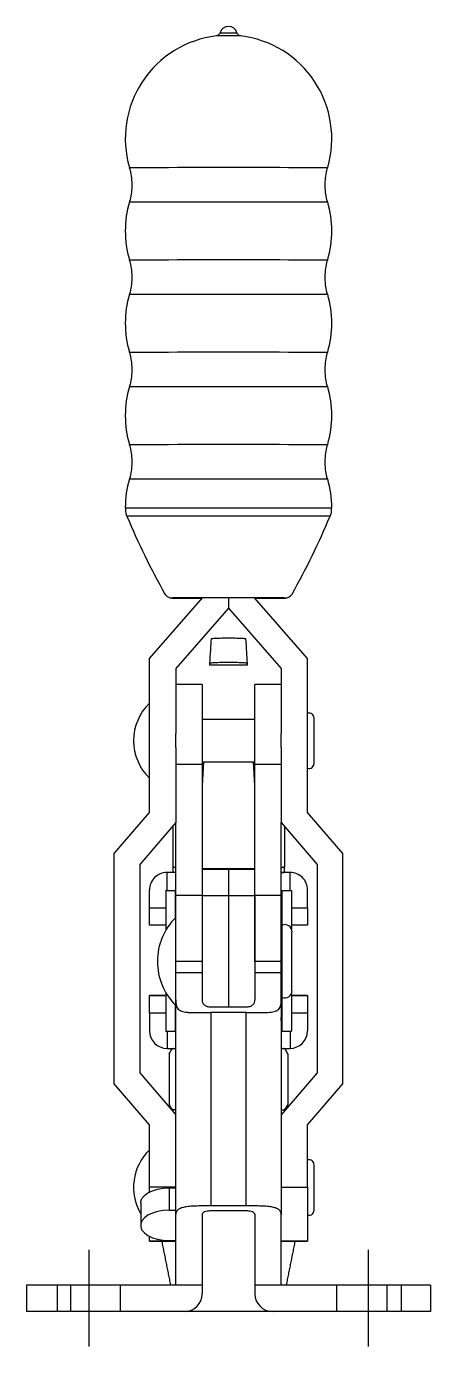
# Model space of a CAD drawing. Header units: millimetres. Extents: x 9 to 344, y 13 to 423.
# Drawn here: x 298.1 to 344.1, y 159.6 to 309.8 of the extents above; entities that cross this region are included whole.
import ezdxf

# ---------------------------------------------------------------- set-up
doc = ezdxf.new("R2010")
doc.units = ezdxf.units.MM
doc.linetypes.add('CENTER', pattern=[50.8, 31.75, -6.35, 6.35, -6.35])
doc.linetypes.add('DASHED', pattern=[19.05, 12.7, -6.35])
doc.layers.add('CENTER', color=1, linetype='CENTER')

msp = doc.modelspace()

# ---------------------------------------------------------------- linework, layer by layer
at = {"color": 7, "linetype": 'Continuous'}
for p, q in [((312.06, 237.87), (318.1, 244.77)), ((321.06, 244.77), (321.06, 243.59)), ((330.06, 237.87), (324.01, 244.77)), ((321.06, 243.59), (315.06, 236.73)), ((321.06, 243.59), (327.06, 236.73)), ((321.06, 243.58), (321.06, 243.59)), ((312.06, 220.37), (312.06, 237.87)), ((318.88, 237.32), (318.88, 237.11)), ((323.23, 237.11), (323.23, 237.32)), ((330.06, 220.37), (330.06, 237.87)), ((315.06, 236.73), (315.06, 229.34)), ((323.23, 237.11), (318.88, 237.11)), ((327.06, 236.73), (327.06, 229.34)), ((318.06, 234.94), (318.06, 225.85)), ((324.06, 225.85), (324.06, 234.94)), ((330.79, 225.96), (330.79, 231.11)), ((315.06, 227.75), (315.06, 229.34)), ((327.06, 227.75), (327.06, 229.34)), ((315.06, 227.75), (315.06, 219.25)), ((327.06, 227.75), (327.06, 219.25)), ((318.06, 225.85), (315.06, 225.85)), ((318.22, 226.14), (318.06, 223.42)), ((318.06, 225.85), (318.06, 213.27)), ((324.06, 223.42), (323.89, 226.14)), ((327.06, 225.85), (324.06, 225.85)), ((324.06, 213.27), (324.06, 225.85)), ((308.06, 215.7), (312.06, 220.37)), ((315.06, 219.25), (310.96, 214.47)), ((315.06, 219.25), (315.06, 219.25)), ((315.06, 210.94), (315.06, 219.25)), ((327.06, 219.25), (331.16, 214.47)), ((327.06, 219.25), (327.06, 219.25)), ((327.06, 210.94), (327.06, 219.25)), ((334.06, 215.7), (330.06, 220.37)), ((314.71, 218.83), (314.71, 214.17)), ((327.41, 218.83), (327.41, 214.17)), ((308.06, 189.53), (308.06, 215.7)), ((334.06, 189.53), (334.06, 215.7)), ((310.96, 214.47), (310.96, 190.76)), ((314.06, 213.55), (314.06, 213.55)), ((314.06, 211.5), (314.06, 213.55)), ((321.05, 213.9), (318.06, 213.9)), ((318.06, 213.27), (318.06, 210.88)), ((321.05, 213.9), (321.05, 213.96)), ((321.07, 213.96), (321.07, 213.9)), ((324.06, 213.9), (321.07, 213.9)), ((321.07, 213.9), (321.07, 210.88)), ((324.06, 210.88), (324.06, 213.27)), ((328.06, 211.5), (328.06, 213.55)), ((331.16, 214.47), (331.16, 190.76)), ((315.06, 211.69), (315.06, 211.69)), ((315.06, 211.64), (315.06, 211.69)), ((327.06, 211.69), (327.06, 211.69)), ((327.06, 211.64), (327.06, 211.69)), ((312.06, 211.55), (312.06, 211.56)), ((312.06, 209.55), (312.06, 211.55)), ((313.91, 211.51), (313.91, 206.99)), ((314.97, 211.5), (315.06, 211.5)), ((314.97, 211.5), (314.97, 208.39)), ((315.06, 203.44), (315.06, 210.94)), ((321.05, 210.88), (318.06, 210.88)), ((318.06, 210.88), (318.06, 203.44)), ((318.06, 210.88), (318.06, 203.44)), ((321.07, 211.49), (321.07, 211.48)), ((324.06, 210.88), (321.07, 210.88)), ((321.07, 210.88), (321.07, 198.27)), ((324.06, 203.44), (324.06, 210.88)), ((324.06, 210.88), (324.06, 203.44)), ((327.06, 211.5), (327.14, 211.5)), ((327.06, 203.44), (327.06, 210.94)), ((327.14, 211.5), (327.14, 206.62)), ((328.21, 211.51), (328.21, 207.14)), ((330.06, 211.56), (330.06, 211.55)), ((330.06, 209.55), (330.06, 211.55)), ((312.06, 207.55), (312.06, 209.55)), ((312.06, 209.55), (313.91, 209.55)), ((328.21, 209.55), (330.06, 209.55)), ((330.06, 209.55), (330.06, 207.55)), ((313.91, 207.55), (312.06, 207.55)), ((330.06, 207.55), (328.21, 207.55)), ((328.28, 206.76), (328.28, 206.8)), ((328.28, 200.11), (328.28, 206.76)), ((318.06, 203.44), (315.06, 203.44)), ((315.06, 202.14), (315.06, 203.44)), ((318.06, 203.44), (318.06, 202.14)), ((327.06, 203.44), (324.06, 203.44)), ((324.06, 203.44), (324.06, 202.14)), ((327.06, 202.14), (327.06, 203.44)), ((315.06, 199.08), (315.06, 202.14)), ((318.06, 202.14), (315.06, 202.14)), ((318.06, 202.14), (318.06, 199.08)), ((324.06, 202.14), (324.06, 199.08)), ((327.06, 202.14), (324.06, 202.14)), ((327.06, 199.08), (327.06, 202.14)), ((313.91, 199.92), (313.91, 195.51)), ((327.14, 200.29), (327.14, 195.5)), ((328.21, 199.77), (328.21, 195.51)), ((313.91, 199.56), (312.06, 199.56)), ((312.06, 199.55), (312.06, 199.56)), ((312.06, 197.55), (312.06, 199.55)), ((312.06, 199.55), (313.91, 199.55)), ((314.97, 198.52), (314.97, 195.5)), ((315.06, 174.65), (315.06, 199.08)), ((319.06, 198.27), (323.06, 198.27)), ((327.06, 199.08), (327.06, 174.65)), ((330.06, 199.56), (328.21, 199.56)), ((328.21, 199.55), (330.06, 199.55)), ((330.06, 199.56), (330.06, 199.55)), ((330.06, 199.55), (330.06, 197.55)), ((312.06, 197.55), (312.06, 195.55)), ((313.91, 197.55), (312.06, 197.55)), ((315.06, 196.73), (315.06, 197.07)), ((316.79, 197.64), (319.06, 197.64)), ((319.06, 197.64), (319.06, 175.64)), ((323.06, 197.64), (319.06, 197.64)), ((323.06, 175.64), (323.06, 197.64)), ((323.06, 197.64), (325.32, 197.64)), ((327.06, 196.73), (327.06, 197.07)), ((330.06, 197.55), (328.21, 197.55)), ((330.06, 197.55), (330.06, 195.55)), ((314.06, 195.5), (314.06, 193.55)), ((315.06, 195.5), (314.97, 195.5)), ((327.14, 195.5), (327.06, 195.5)), ((328.06, 195.5), (328.06, 193.55)), ((314.32, 192.93), (314.32, 187.18)), ((327.79, 192.93), (327.79, 187.18)), ((310.96, 190.76), (315.06, 185.98)), ((331.16, 190.76), (327.06, 185.98)), ((312.06, 184.87), (308.06, 189.53)), ((308.06, 189.52), (308.06, 189.53)), ((330.06, 184.87), (334.06, 189.53)), ((334.06, 189.52), (334.06, 189.53)), ((314.85, 186.55), (314.81, 186.55)), ((312.06, 177.75), (312.06, 184.87)), ((330.06, 177.75), (330.06, 184.87)), ((330.79, 175.16), (330.79, 180.31)), ((312.06, 177.2), (312.06, 177.75)), ((315.06, 177.75), (312.06, 177.75)), ((314.31, 177.68), (314.31, 175.14)), ((314.31, 177.68), (315.06, 177.68)), ((327.06, 177.75), (330.06, 177.75)), ((330.06, 177.75), (330.06, 171.62)), ((314.31, 175.14), (315.06, 175.14)), ((315.06, 166.64), (315.06, 174.65)), ((318.06, 174.65), (318.06, 166.64)), ((323.06, 175.64), (319.06, 175.64)), ((323.06, 175.07), (319.06, 175.07)), ((324.06, 174.65), (324.06, 166.64)), ((327.06, 166.64), (327.06, 174.65)), ((312.06, 171.62), (312.06, 172.17)), ((315.06, 171.62), (312.06, 171.62)), ((312.06, 171.61), (312.06, 171.62)), ((312.06, 171.61), (315.06, 171.61)), ((314.31, 171.69), (315.06, 171.69)), ((330.06, 171.62), (327.06, 171.62)), ((327.06, 171.61), (330.06, 171.61)), ((330.06, 171.61), (330.06, 171.62)), ((298.06, 166.64), (298.06, 163.64)), ((303.06, 166.64), (298.06, 166.64)), ((303.06, 166.64), (303.06, 163.64)), ((315.06, 166.64), (303.06, 166.64)), ((318.06, 166.64), (315.06, 166.64)), ((318.06, 166.64), (318.06, 165.64)), ((327.06, 166.64), (324.06, 166.64)), ((324.06, 166.64), (324.06, 165.64)), ((339.06, 166.64), (327.06, 166.64)), ((339.06, 166.64), (339.06, 163.64)), ((344.06, 166.64), (339.06, 166.64)), ((344.06, 166.64), (344.06, 163.64)), ((303.06, 163.64), (298.06, 163.64)), ((316.06, 163.64), (303.06, 163.64)), ((339.06, 163.64), (326.06, 163.64)), ((344.06, 163.64), (339.06, 163.64))]:
    msp.add_line(p, q, dxfattribs=at)
for p, q in [((318.02, 244.75), (318.08, 244.75)), ((324.06, 244.75), (324.03, 244.75)), ((327.41, 213.65), (327.41, 213.61)), ((321.05, 210.88), (321.07, 210.88)), ((327.14, 206.62), (327.14, 200.29)), ((327.79, 187.18), (327.45, 186.64))]:
    msp.add_line(p, q)
at = {"color": 3, "linetype": 'DASHED'}
for p, q in [((301.56, 166.64), (301.56, 163.64)), ((308.75, 163.64), (308.75, 166.64)), ((333.36, 166.64), (333.36, 163.64)), ((340.72, 166.65), (340.72, 163.65))]:
    msp.add_line(p, q, dxfattribs=at)
at = {"color": 7, "linetype": 'Continuous', "flags": 128}
for points in [[(320.09, 309.04), (320.17, 309.04), (320.38, 309.04), (320.69, 309.04), (321.06, 309.04), (321.42, 309.04), (321.73, 309.04), (321.94, 309.04), (322.02, 309.04), (322.02, 309.04)], [(309.78, 293.72), (309.79, 293.72), (309.92, 293.73), (310.19, 293.73), (310.58, 293.73), (311.09, 293.73), (311.72, 293.73), (312.46, 293.73), (313.3, 293.73), (314.23, 293.73), (315.24, 293.74), (316.32, 293.74), (317.45, 293.74), (318.63, 293.74), (319.84, 293.74), (321.06, 293.74), (322.27, 293.74), (323.48, 293.74), (324.66, 293.74), (325.79, 293.74), (326.87, 293.74), (327.88, 293.73), (328.81, 293.73), (329.65, 293.73), (330.39, 293.73), (331.02, 293.73), (331.53, 293.73), (331.92, 293.73), (332.19, 293.73), (332.32, 293.72), (332.34, 293.72)], [(309.78, 289.8), (309.79, 289.8), (309.92, 289.81), (310.19, 289.81), (310.58, 289.81), (311.09, 289.81), (311.72, 289.81), (312.46, 289.81), (313.3, 289.81), (314.23, 289.81), (315.24, 289.82), (316.32, 289.82), (317.45, 289.82), (318.63, 289.82), (319.84, 289.82), (321.06, 289.82), (322.27, 289.82), (323.48, 289.82), (324.66, 289.82), (325.79, 289.82), (326.87, 289.82), (327.88, 289.81), (328.81, 289.81), (329.65, 289.81), (330.39, 289.81), (331.02, 289.81), (331.53, 289.81), (331.92, 289.81), (332.19, 289.81), (332.32, 289.8), (332.34, 289.8)], [(309.78, 283.22), (309.79, 283.22), (309.92, 283.23), (310.19, 283.23), (310.58, 283.23), (311.09, 283.23), (311.72, 283.23), (312.46, 283.23), (313.3, 283.23), (314.23, 283.23), (315.24, 283.24), (316.32, 283.24), (317.45, 283.24), (318.63, 283.24), (319.84, 283.24), (321.06, 283.24), (322.27, 283.24), (323.48, 283.24), (324.66, 283.24), (325.79, 283.24), (326.87, 283.24), (327.88, 283.23), (328.81, 283.23), (329.65, 283.23), (330.39, 283.23), (331.02, 283.23), (331.53, 283.23), (331.92, 283.23), (332.19, 283.23), (332.32, 283.22), (332.34, 283.22)], [(309.78, 279.3), (309.79, 279.3), (309.92, 279.31), (310.19, 279.31), (310.58, 279.31), (311.09, 279.31), (311.72, 279.31), (312.46, 279.31), (313.3, 279.31), (314.23, 279.31), (315.24, 279.32), (316.32, 279.32), (317.45, 279.32), (318.63, 279.32), (319.84, 279.32), (321.06, 279.32), (322.27, 279.32), (323.48, 279.32), (324.66, 279.32), (325.79, 279.32), (326.87, 279.32), (327.88, 279.31), (328.81, 279.31), (329.65, 279.31), (330.39, 279.31), (331.02, 279.31), (331.53, 279.31), (331.92, 279.31), (332.19, 279.31), (332.32, 279.3), (332.34, 279.3)], [(309.78, 272.72), (309.79, 272.72), (309.92, 272.73), (310.19, 272.73), (310.58, 272.73), (311.09, 272.73), (311.72, 272.73), (312.46, 272.73), (313.3, 272.73), (314.23, 272.73), (315.24, 272.74), (316.32, 272.74), (317.45, 272.74), (318.63, 272.74), (319.84, 272.74), (321.06, 272.74), (322.27, 272.74), (323.48, 272.74), (324.66, 272.74), (325.79, 272.74), (326.87, 272.74), (327.88, 272.73), (328.81, 272.73), (329.65, 272.73), (330.39, 272.73), (331.02, 272.73), (331.53, 272.73), (331.92, 272.73), (332.19, 272.73), (332.32, 272.72), (332.34, 272.72)], [(309.78, 268.8), (309.79, 268.8), (309.92, 268.81), (310.19, 268.81), (310.58, 268.81), (311.09, 268.81), (311.72, 268.81), (312.46, 268.81), (313.3, 268.81), (314.23, 268.81), (315.24, 268.82), (316.32, 268.82), (317.45, 268.82), (318.63, 268.82), (319.84, 268.82), (321.06, 268.82), (322.27, 268.82), (323.48, 268.82), (324.66, 268.82), (325.79, 268.82), (326.87, 268.82), (327.88, 268.81), (328.81, 268.81), (329.65, 268.81), (330.39, 268.81), (331.02, 268.81), (331.53, 268.81), (331.92, 268.81), (332.19, 268.81), (332.32, 268.8), (332.34, 268.8)], [(309.78, 262.22), (309.79, 262.22), (309.92, 262.23), (310.19, 262.23), (310.58, 262.23), (311.09, 262.23), (311.72, 262.23), (312.46, 262.23), (313.3, 262.23), (314.23, 262.23), (315.24, 262.24), (316.32, 262.24), (317.45, 262.24), (318.63, 262.24), (319.84, 262.24), (321.06, 262.24), (322.27, 262.24), (323.48, 262.24), (324.66, 262.24), (325.79, 262.24), (326.87, 262.24), (327.88, 262.23), (328.81, 262.23), (329.65, 262.23), (330.39, 262.23), (331.02, 262.23), (331.53, 262.23), (331.92, 262.23), (332.19, 262.23), (332.32, 262.22), (332.34, 262.22)], [(309.78, 258.3), (309.79, 258.3), (309.92, 258.31), (310.19, 258.31), (310.58, 258.31), (311.09, 258.31), (311.72, 258.31), (312.46, 258.31), (313.3, 258.31), (314.23, 258.31), (315.24, 258.32), (316.32, 258.32), (317.45, 258.32), (318.63, 258.32), (319.84, 258.32), (321.06, 258.32), (322.27, 258.32), (323.48, 258.32), (324.66, 258.32), (325.79, 258.32), (326.87, 258.32), (327.88, 258.31), (328.81, 258.31), (329.65, 258.31), (330.39, 258.31), (331.02, 258.31), (331.53, 258.31), (331.92, 258.31), (332.19, 258.31), (332.32, 258.3), (332.34, 258.3)], [(309.31, 255.01), (309.31, 255.01), (309.41, 255.02), (309.64, 255.02), (310, 255.02), (310.49, 255.02), (311.09, 255.02), (311.81, 255.02), (312.64, 255.02), (313.56, 255.02), (314.56, 255.03), (315.64, 255.03), (316.78, 255.03), (317.96, 255.03), (319.19, 255.03), (320.43, 255.03), (321.68, 255.03), (322.92, 255.03), (324.15, 255.03), (325.33, 255.03), (326.47, 255.03), (327.55, 255.03), (328.55, 255.02), (329.47, 255.02), (330.3, 255.02), (331.02, 255.02), (331.62, 255.02), (332.11, 255.02), (332.47, 255.02), (332.7, 255.02), (332.8, 255.01), (332.81, 255.01)], [(332.62, 254.06), (332.62, 254.06), (332.4, 254.06), (331.74, 254.06), (330.67, 254.06), (329.23, 254.07), (327.48, 254.07), (325.48, 254.07), (323.31, 254.07), (321.06, 254.07), (318.8, 254.07), (316.63, 254.07), (314.63, 254.07), (312.88, 254.07), (311.44, 254.06), (310.37, 254.06), (309.71, 254.06), (309.49, 254.06), (309.49, 254.06)], [(315.06, 213.55), (314.63, 213.55), (314.06, 213.55)], [(315.06, 213.55), (314.87, 213.55), (314.81, 213.55)], [(328.06, 213.55), (327.48, 213.55), (327.06, 213.55)], [(314.06, 193.55), (314.63, 193.55), (315.06, 193.55)], [(327.06, 193.55), (327.48, 193.55), (328.06, 193.55)], [(315.06, 186.55), (315.02, 186.55), (314.85, 186.55)], [(311.06, 175.96), (311.07, 176.14), (311.21, 176.49), (311.49, 176.82), (311.89, 177.11), (312.39, 177.35), (312.98, 177.53), (313.63, 177.65), (314.31, 177.68)], [(314.31, 175.14), (313.63, 175.1), (312.98, 174.99), (312.39, 174.81), (311.89, 174.57), (311.49, 174.28), (311.21, 173.95), (311.07, 173.6), (311.07, 173.24), (311.21, 172.88), (311.49, 172.56), (311.89, 172.26), (312.39, 172.02), (312.98, 171.84), (313.63, 171.73), (314.31, 171.69)], [(327.06, 163.63), (326.99, 163.63), (326.79, 163.63), (326.46, 163.63), (326.01, 163.62), (325.45, 163.62), (324.8, 163.62), (324.06, 163.62), (323.25, 163.62), (322.39, 163.62), (321.5, 163.62), (320.61, 163.62), (319.72, 163.62), (318.86, 163.62), (318.06, 163.62), (317.31, 163.62), (316.66, 163.62), (316.1, 163.62), (315.65, 163.63), (315.32, 163.63), (315.12, 163.63), (315.06, 163.63)]]:
    msp.add_lwpolyline(points, dxfattribs=at)
at = {"color": 7, "linetype": 'Continuous'}
for centre, radius, start, end in [((321.06, 308.76), 1, 90, 163.9429), ((321.06, 308.76), 1, 16.0571, 90), ((321.06, 297.01), 11.75, 96.7574, 196.2602), ((321.06, -109.44), 418.13, 89.8105, 90.1895), ((321.06, 297.01), 11.75, 343.7398, 83.2426), ((321.06, 286.51), 11.75, 163.7398, 196.2602), ((321.06, 286.51), 11.75, 343.7398, 16.2602), ((321.06, 276.01), 11.75, 163.7398, 196.2602), ((321.06, 276.01), 11.75, 343.7398, 16.2602), ((321.06, 265.51), 11.75, 163.7398, 196.2602), ((321.06, 265.51), 11.75, 343.7398, 16.2602), ((321.06, 255.01), 11.75, 163.7398, 180), ((321.06, 255.01), 11.75, 360, 16.2602), ((316.17, 228.54), 5.92, 134.0918, 225.9082), ((330.22, 231.11), 0.575, 0, 106.1565), ((330.22, 225.96), 0.575, 253.8435, 360), ((314.06, 211.55), 2, 89.9999, 180), ((327.07, 224.88), 11.33, 269.9065, 271.171), ((328.06, 211.55), 2, 0, 90.0001), ((314.83, 302.92), 91.42, 269.4175, 270.0852), ((327.28, 302.92), 91.42, 269.9148, 270.5825), ((319.96, 203.44), 7, 134.4352, 225.5648), ((327.46, 206.8), 0.825, 0, 112.4739), ((327.46, 200.11), 0.825, 247.5261, 360), ((314.06, 195.55), 2, 180, 270), ((314.83, 286.72), 91.22, 269.4168, 270.086), ((327.28, 286.72), 91.22, 269.914, 270.5832), ((328.06, 195.55), 2, 270, 0), ((327.05, 200.65), 14.09, 270.0306, 271.0469), ((316.17, 177.74), 5.92, 134.0918, 210.1396), ((330.22, 180.31), 0.575, 0, 106.1565), ((330.22, 175.16), 0.575, 253.8435, 360), ((316.06, 165.64), 2, 270, 360), ((326.06, 165.64), 2, 180, 270)]:
    msp.add_arc(centre, radius, start, end, dxfattribs=at)
for points, knots in [([(320.09, 309.04), (320.08, 309.01), (320.05, 308.92), (319.97, 308.83), (319.89, 308.75), (319.82, 308.72), (319.78, 308.71), (319.77, 308.71)], [0, 0, 0, 0, 0.246811, 0.523616, 0.757385, 0.952579, 1, 1, 1, 1]), ([(322.33, 308.71), (322.3, 308.72), (322.23, 308.75), (322.13, 308.83), (322.04, 308.94), (322.03, 309.02), (322.02, 309.05)], [0, 0, 0, 0, 0.185763, 0.474836, 0.835544, 1, 1, 1, 1]), ([(309.77, 293.71), (309.8, 293.6), (309.92, 293.22), (310.03, 292.51), (310.08, 291.61), (309.99, 290.71), (309.88, 290.11), (309.78, 289.83), (309.78, 289.82)], [0, 0, 0, 0, 0.084707, 0.303642, 0.541729, 0.77198, 0.99468, 1, 1, 1, 1]), ([(332.33, 289.81), (332.33, 289.82), (332.23, 290.09), (332.13, 290.69), (332.03, 291.59), (332.08, 292.51), (332.19, 293.22), (332.31, 293.6), (332.34, 293.71)], [0, 0, 0, 0, 0.000642, 0.218885, 0.459515, 0.692155, 0.916928, 1, 1, 1, 1]), ([(309.77, 283.21), (309.8, 283.1), (309.92, 282.72), (310.03, 282.01), (310.08, 281.11), (309.99, 280.21), (309.88, 279.61), (309.78, 279.33), (309.78, 279.32)], [0, 0, 0, 0, 0.084706, 0.303641, 0.541726, 0.77198, 0.99468, 1, 1, 1, 1]), ([(332.33, 279.31), (332.33, 279.32), (332.23, 279.59), (332.13, 280.19), (332.03, 281.09), (332.08, 282.01), (332.19, 282.72), (332.31, 283.1), (332.34, 283.21)], [0, 0, 0, 0, 0.000642, 0.218887, 0.459518, 0.692155, 0.916928, 1, 1, 1, 1]), ([(309.77, 272.71), (309.8, 272.6), (309.92, 272.22), (310.03, 271.51), (310.08, 270.61), (309.99, 269.71), (309.88, 269.11), (309.78, 268.83), (309.78, 268.82)], [0, 0, 0, 0, 0.084706, 0.303641, 0.541726, 0.77198, 0.99468, 1, 1, 1, 1]), ([(332.33, 268.81), (332.33, 268.82), (332.23, 269.09), (332.13, 269.69), (332.03, 270.59), (332.08, 271.51), (332.19, 272.22), (332.31, 272.6), (332.34, 272.71)], [0, 0, 0, 0, 0.000642, 0.218887, 0.459516, 0.692155, 0.916928, 1, 1, 1, 1]), ([(309.77, 262.21), (309.8, 262.1), (309.92, 261.72), (310.03, 261.01), (310.08, 260.11), (309.99, 259.21), (309.88, 258.61), (309.78, 258.33), (309.78, 258.32)], [0, 0, 0, 0, 0.084706, 0.303641, 0.541728, 0.771982, 0.99468, 1, 1, 1, 1]), ([(332.33, 258.31), (332.33, 258.32), (332.23, 258.59), (332.13, 259.19), (332.03, 260.09), (332.08, 261.01), (332.19, 261.72), (332.31, 262.1), (332.34, 262.21)], [0, 0, 0, 0, 0.000642, 0.218887, 0.459516, 0.692155, 0.916928, 1, 1, 1, 1]), ([(309.32, 255.01), (309.32, 254.87), (309.33, 254.55), (309.4, 254.23), (309.49, 254.07), (309.49, 254.06)], [0, 0, 0, 0, 0.43883, 0.969618, 1, 1, 1, 1]), ([(309.49, 254.06), (310.14, 252.55), (311.46, 249.55), (313.03, 246.66), (313.81, 245.21)], [0, 0, 0, 0, 0.499579, 1, 1, 1, 1]), ([(328.3, 245.21), (329.08, 246.66), (330.65, 249.54), (331.97, 252.55), (332.62, 254.06)], [0, 0, 0, 0, 0.500523, 1, 1, 1, 1]), ([(332.61, 254.06), (332.64, 254.12), (332.74, 254.34), (332.8, 254.67), (332.79, 254.93), (332.79, 255.01)], [0, 0, 0, 0, 0.205007, 0.738324, 1, 1, 1, 1]), ([(313.78, 245.27), (313.82, 245.19), (313.92, 245.08), (314.08, 244.93), (314.24, 244.85), (314.37, 244.8), (314.45, 244.78), (314.51, 244.77), (314.56, 244.77), (314.6, 244.76), (314.65, 244.76), (314.67, 244.76), (314.73, 244.76), (314.74, 244.76)], [0.0095715, 0.0095715, 0.0095715, 0.0095715, 0.0679284, 0.1222659, 0.1689605, 0.20681, 0.236549, 0.2705164, 0.3266732, 0.4197035, 0.5859261, 0.9382826, 1, 1, 1, 1]), ([(314.75, 244.77), (314.7, 244.77), (314.6, 244.76), (314.7, 244.76), (314.75, 244.76)], [0, 0, 0, 0, 0.499227, 1, 1, 1, 1]), ([(320.07, 244.77), (319.8, 244.77), (319.22, 244.77), (318.36, 244.77), (317.53, 244.77), (316.77, 244.77), (316.1, 244.77), (315.54, 244.77), (315.11, 244.77), (314.84, 244.77), (314.78, 244.77), (314.75, 244.77)], [0, 0, 0, 0, 0.100667, 0.211603, 0.322526, 0.43287, 0.543195, 0.657622, 0.772033, 0.88593, 1, 1, 1, 1]), ([(314.75, 244.76), (314.77, 244.76), (314.82, 244.76), (315.09, 244.76), (315.49, 244.76), (316.02, 244.76), (316.68, 244.75), (317.35, 244.75), (317.82, 244.75), (318.02, 244.75)], [0, 0, 0, 0, 0.146447, 0.295418, 0.444382, 0.59453, 0.744663, 0.895755, 1, 1, 1, 1]), ([(327.36, 244.77), (327.34, 244.77), (327.29, 244.77), (327.02, 244.77), (326.62, 244.77), (326.09, 244.77), (325.44, 244.77), (324.68, 244.77), (323.84, 244.77), (322.96, 244.77), (322.35, 244.77), (322.04, 244.77)], [0, 0, 0, 0, 0.108577, 0.219027, 0.32947, 0.440792, 0.552102, 0.664123, 0.776131, 0.888057, 1, 1, 1, 1]), ([(324.06, 244.75), (324.23, 244.75), (324.68, 244.75), (325.34, 244.75), (326.01, 244.76), (326.57, 244.76), (327, 244.76), (327.27, 244.76), (327.33, 244.76), (327.36, 244.76)], [0, 0, 0, 0, 0.092237, 0.24009, 0.387918, 0.54124, 0.694542, 0.847155, 1, 1, 1, 1]), ([(327.36, 244.76), (327.41, 244.76), (327.51, 244.76), (327.41, 244.77), (327.36, 244.77)], [0, 0, 0, 0, 0.499227, 1, 1, 1, 1]), ([(327.38, 244.76), (327.38, 244.76), (327.42, 244.76), (327.43, 244.76), (327.49, 244.76), (327.53, 244.76), (327.6, 244.77), (327.69, 244.79), (327.84, 244.83), (328.02, 244.93), (328.21, 245.08), (328.29, 245.23), (328.3, 245.21)], [0, 0, 0, 0, 0.026636, 0.245209, 0.510719, 0.671946, 0.738517, 0.782399, 0.819817, 0.877547, 0.937631, 1, 1, 1, 1]), ([(319.11, 240.14), (319.13, 240.15), (319.19, 240.17), (319.61, 240.2), (320.26, 240.22), (321.05, 240.23), (321.84, 240.22), (322.5, 240.2), (322.92, 240.17), (322.98, 240.15), (323, 240.14)], [0, 0, 0, 0, 0.089823, 0.226463, 0.363035, 0.499588, 0.636184, 0.772897, 0.909675, 1, 1, 1, 1]), ([(319.07, 240.14), (319.05, 239.71), (318.99, 238.77), (318.93, 237.83), (318.9, 237.31)], [0, 0, 0, 0, 0.453659, 1, 1, 1, 1]), ([(323.21, 237.34), (323.18, 237.76), (323.13, 238.7), (323.07, 239.64), (323.04, 240.16)], [0, 0, 0, 0, 0.448829, 1, 1, 1, 1]), ([(323.23, 237.32), (323.2, 237.33), (323.13, 237.36), (322.63, 237.4), (321.91, 237.42), (321.05, 237.43), (320.2, 237.42), (319.48, 237.4), (318.98, 237.36), (318.91, 237.33), (318.88, 237.32)], [0, 0, 0, 0, 0.125056, 0.249992, 0.374872, 0.49976, 0.624713, 0.749779, 0.87484, 1, 1, 1, 1]), ([(314.71, 214.17), (314.71, 214.1), (314.71, 213.87), (314.71, 213.63), (314.71, 213.65), (314.71, 213.65)], [0, 0, 0, 0, 0.226158, 0.730896, 1, 1, 1, 1]), ([(327.41, 213.65), (327.41, 213.64), (327.41, 213.62), (327.41, 213.86), (327.41, 214.1), (327.41, 214.17)], [0, 0, 0, 0, 0.256179, 0.773838, 1, 1, 1, 1]), ([(315.06, 199.08), (315.06, 198.82), (315.08, 198.59), (315.17, 198.29), (315.21, 198.21), (315.31, 198.05), (315.37, 197.99), (315.51, 197.87), (315.6, 197.82), (315.78, 197.75), (315.89, 197.72), (316.12, 197.67), (316.24, 197.66), (316.51, 197.64), (316.65, 197.64), (316.79, 197.64)], [0, 0, 0, 0, 0.25, 0.25, 0.375, 0.375, 0.5, 0.5, 0.625, 0.625, 0.75, 0.75, 0.875, 0.875, 1, 1, 1, 1]), ([(318.06, 199.08), (318.06, 198.97), (318.07, 198.86), (318.15, 198.67), (318.2, 198.58), (318.33, 198.47), (318.38, 198.44), (318.49, 198.38), (318.55, 198.35), (318.75, 198.29), (318.9, 198.27), (319.06, 198.27)], [0, 0, 0, 0, 0.25, 0.25, 0.5, 0.5, 0.625, 0.625, 0.75, 0.75, 1, 1, 1, 1]), ([(323.06, 198.27), (323.13, 198.27), (323.21, 198.28), (323.35, 198.3), (323.42, 198.31), (323.62, 198.37), (323.73, 198.43), (323.91, 198.58), (323.97, 198.67), (324.04, 198.86), (324.06, 198.97), (324.06, 199.08)], [0, 0, 0, 0, 0.125, 0.125, 0.25, 0.25, 0.5, 0.5, 0.75, 0.75, 1, 1, 1, 1]), ([(325.32, 197.64), (325.61, 197.64), (325.87, 197.65), (326.22, 197.72), (326.32, 197.75), (326.51, 197.82), (326.59, 197.87), (326.74, 197.98), (326.8, 198.05), (326.9, 198.21), (326.94, 198.29), (327, 198.49), (327.02, 198.59), (327.05, 198.82), (327.06, 198.95), (327.06, 199.08)], [0, 0, 0, 0, 0.25, 0.25, 0.375, 0.375, 0.5, 0.5, 0.625, 0.625, 0.75, 0.75, 0.875, 0.875, 1, 1, 1, 1]), ([(314.32, 192.93), (314.37, 193.05), (314.48, 193.29), (314.6, 193.43), (314.66, 193.47), (314.67, 193.48)], [0, 0, 0, 0, 0.220814, 0.4436611, 0.4806805, 0.4806805, 0.4806805, 0.4806805]), ([(327.79, 192.93), (327.76, 193), (327.66, 193.23), (327.54, 193.45), (327.46, 193.45), (327.45, 193.45)], [0, 0, 0, 0, 0.281157, 0.90738, 1, 1, 1, 1]), ([(314.67, 186.63), (314.66, 186.63), (314.6, 186.68), (314.48, 186.82), (314.37, 187.06), (314.32, 187.18)], [0.5135037, 0.5135037, 0.5135037, 0.5135037, 0.5561307, 0.7768555, 1, 1, 1, 1]), ([(319.06, 175.64), (318.78, 175.64), (318.52, 175.64), (318, 175.63), (317.74, 175.63), (317.25, 175.62), (317.01, 175.61), (316.57, 175.57), (316.36, 175.55), (316, 175.49), (315.83, 175.45), (315.55, 175.35), (315.43, 175.29), (315.24, 175.15), (315.17, 175.06), (315.08, 174.87), (315.06, 174.77), (315.06, 174.65)], [0, 0, 0, 0, 0.125, 0.125, 0.25, 0.25, 0.375, 0.375, 0.5, 0.5, 0.625, 0.625, 0.75, 0.75, 0.875, 0.875, 1, 1, 1, 1]), ([(319.06, 175.07), (318.92, 175.07), (318.78, 175.06), (318.53, 175.02), (318.42, 174.99), (318.24, 174.91), (318.17, 174.87), (318.08, 174.77), (318.06, 174.71), (318.06, 174.65)], [0, 0, 0, 0, 0.25, 0.25, 0.5, 0.5, 0.75, 0.75, 1, 1, 1, 1]), ([(327.06, 174.65), (327.06, 174.77), (327.03, 174.87), (326.94, 175.06), (326.87, 175.15), (326.68, 175.29), (326.57, 175.35), (326.28, 175.45), (326.12, 175.49), (325.75, 175.55), (325.54, 175.57), (325.1, 175.61), (324.87, 175.62), (324.38, 175.63), (324.12, 175.63), (323.59, 175.64), (323.33, 175.64), (323.06, 175.64)], [0, 0, 0, 0, 0.125, 0.125, 0.25, 0.25, 0.375, 0.375, 0.5, 0.5, 0.625, 0.625, 0.75, 0.75, 0.875, 0.875, 1, 1, 1, 1]), ([(324.06, 174.65), (324.06, 174.71), (324.03, 174.76), (323.94, 174.87), (323.87, 174.91), (323.69, 174.99), (323.58, 175.02), (323.33, 175.06), (323.19, 175.07), (323.06, 175.07)], [0, 0, 0, 0, 0.25, 0.25, 0.5, 0.5, 0.75, 0.75, 1, 1, 1, 1])]:
    msp.add_open_spline(points, degree=3, knots=knots, dxfattribs=at)
for points in [[(322.04, 244.77), (320.07, 244.77)], [(318.06, 234.94), (315.06, 234.94)], [(327.06, 234.94), (324.06, 234.94)], [(324.06, 230.94), (318.06, 230.94)], [(318.06, 226.14), (324.06, 226.14)], [(315.06, 214.08), (314.71, 214.17)], [(314.71, 213.61), (314.81, 213.55)], [(321.05, 213.96), (318.06, 213.96)], [(324.06, 213.96), (321.07, 213.96)], [(327.41, 214.17), (327.06, 214.08)], [(327.31, 213.55), (327.41, 213.61)], [(318.06, 210.94), (315.06, 210.94)], [(327.06, 210.94), (324.06, 210.94)], [(314.79, 193.55), (314.66, 193.47)], [(327.45, 193.47), (327.32, 193.55)], [(314.66, 186.64), (314.81, 186.55)], [(327.31, 186.55), (327.45, 186.64)], [(311.06, 175.96), (311.06, 173.42)], [(313.46, 171.61), (314.45, 166.64)], [(327.66, 166.64), (328.65, 171.61)], [(315.05, 163.64), (315.06, 163.63)], [(327.06, 163.63), (327.06, 163.64)]]:
    msp.add_open_spline(points, degree=1, dxfattribs=at)
at = {"layer": 'CENTER', "color": 1, "linetype": 'CENTER'}
for p, q in [((305.16, 170.64), (305.16, 159.64)), ((336.96, 170.64), (336.96, 159.64))]:
    msp.add_line(p, q, dxfattribs=at)

doc.saveas('drawing.dxf')
